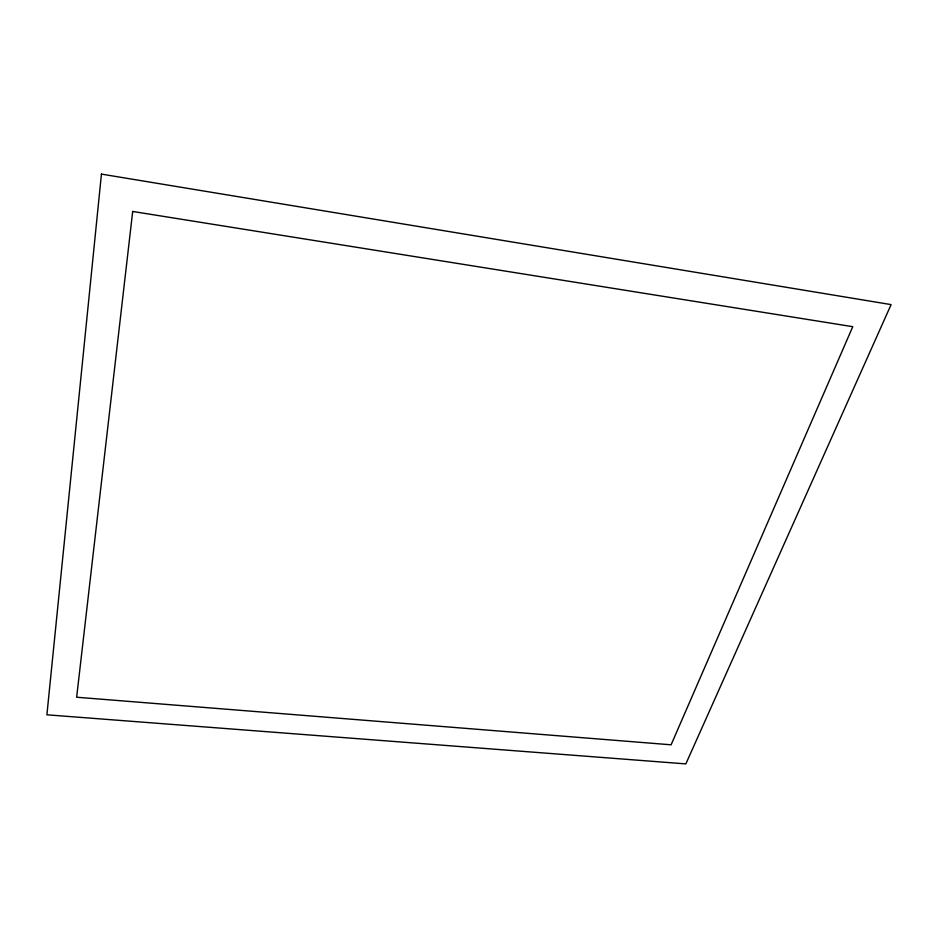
<?xml version="1.0" encoding="UTF-8"?>
<svg xmlns="http://www.w3.org/2000/svg" width="938" height="938" viewBox="0 0 938 938"><rect width="100%" height="100%" fill="white"/><g stroke="black" fill="none" stroke-linecap="round" stroke-linejoin="round"><path stroke-width="1.41" d="M101.433 174.105L46.9 714.803L685.854 763.895L891.1 304.604L101.433 174.105M132.692 211.46L76.646 697.227L671.104 744.807L852.771 326.682L132.692 211.46"/></g></svg>
